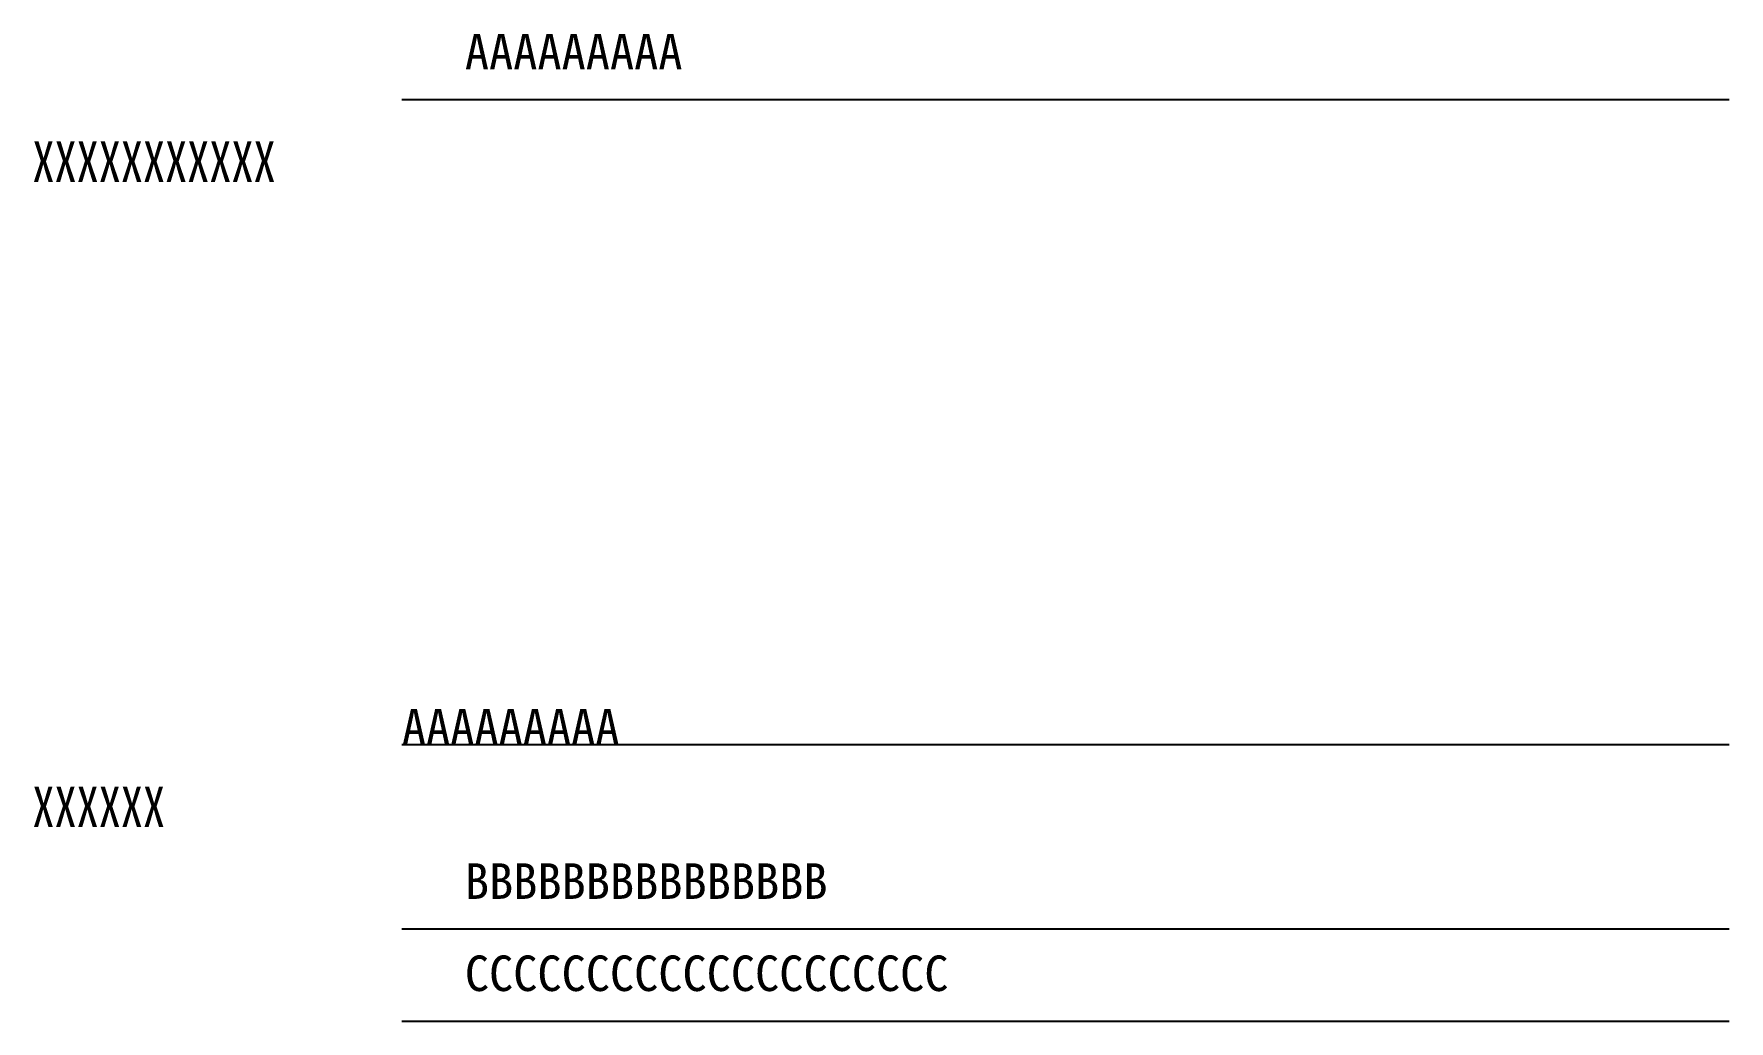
# Model space of a CAD drawing. Extents: x 182356 to 504889, y -345745 to -157964.
# Drawn here: x 471510 to 504889, y -345745 to -326299 of the extents above; entities that cross this region are included whole.
import ezdxf

# ---------------------------------------------------------------- set-up
doc = ezdxf.new("R2010")
doc.units = 0
doc.header["$LTSCALE"] = 100
doc.header["$MEASUREMENT"] = 0
doc.layers.get('0').update_dxf_attribs({"linetype": 'CONTINUOUS'})
doc.styles.add('JNRD_CH', font='')
doc.styles.add('JNRD_E1', font='romans.shx', dxfattribs={"width": 0.8})
doc.styles.get('JNRD_CH').set_extended_font_data('FangSong_GB2312')

msp = doc.modelspace()

# ---------------------------------------------------------------- linework, layer by layer
at = {"color": 6, "lineweight": -2, "ltscale": 0.2}
for p, q in [((478755.1, -327591), (504889.5, -327591)), ((478755.1, -340298.9), (504889.5, -340298.9)), ((478755.1, -343929.7), (504889.5, -343929.7)), ((478755.1, -345745.1), (504889.5, -345745.1))]:
    msp.add_line(p, q, dxfattribs=at)

# ---------------------------------------------------------------- texts
at = {"color": 6, "lineweight": -2, "ltscale": 0.2, "char_height": 700, "width": 24894.079, "attachment_point": 1, "style": 'JNRD_CH'}
for s, insert in [('AAAAAAAAA', (479995.4, -326298.6)), ('AAAAAAAAA', (478755.1, -339598.9)), ('BBBBBBBBBBBBBBB', (479995.4, -342637.4)), ('CCCCCCCCCCCCCCCCCCCC', (479995.4, -344452.8))]:
    msp.add_mtext(s, dxfattribs=dict(at, insert=insert))
at = {"color": 2, "lineweight": -2, "ltscale": 0.2, "char_height": 800, "width": 24894.079, "attachment_point": 1, "style": 'JNRD_E1'}
for s, insert in [('\\fSimSun|b0|i0|c134|p2;XXXXXXXXXXX', (471479.1, -328416.4)), ('\\fSimSun|b0|i0|c134|p2;XXXXXX', (471479.1, -341124.3))]:
    msp.add_mtext(s, dxfattribs=dict(at, insert=insert))

doc.saveas('drawing.dxf')
